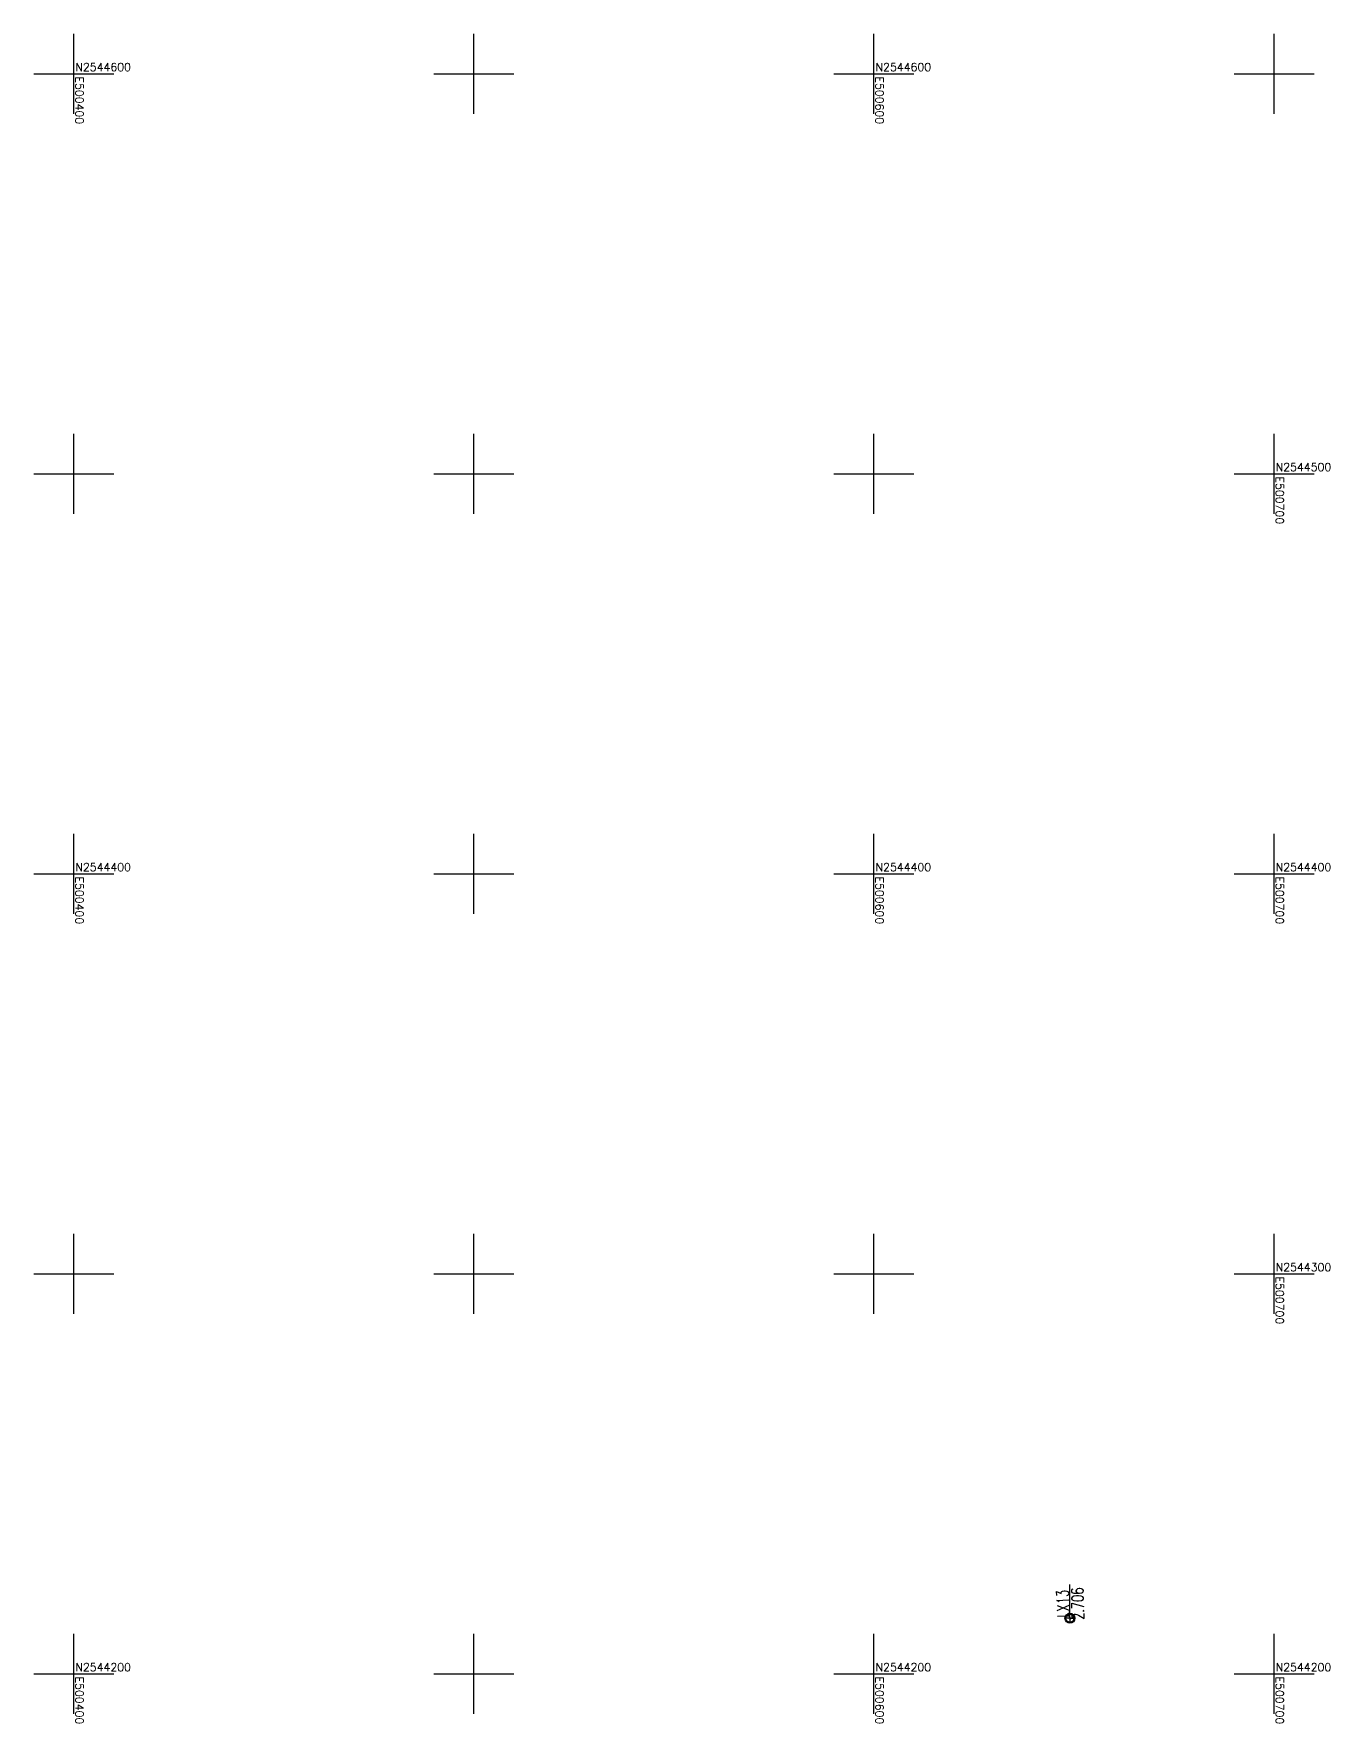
# Model space of a CAD drawing. Header units: inches. Extents: x 499362 to 502582, y 2541888 to 2545349.
# Drawn here: x 500390 to 500714, y 2544187.7 to 2544610 of the extents above; entities that cross this region are included whole.
import ezdxf
from ezdxf.enums import TextEntityAlignment as Align

# ---------------------------------------------------------------- set-up
doc = ezdxf.new("R2010")
doc.units = ezdxf.units.IN
doc.layers.add('坐标网', color=2, linetype='Continuous')
doc.layers.add('控制导线点', color=7, linetype='Continuous')
doc.styles.add('GTF_XW', font='simplex1.shx', dxfattribs={"width": 0.7, "bigfont": 'hztxt.shx'})
doc.styles.get("Standard").update_dxf_attribs({"font": 'simplex1.shx', "width": 0.7, "bigfont": 'hztxt.shx'})

# ---------------------------------------------------------------- blocks, each defined once
blk = doc.blocks.new('控制导线点')
at = {"layer": '控制导线点'}
for p, q in [((500961.792, 2543567.946, 3.298), (500960.192, 2543567.946)), ((500962.192, 2543568.346, 3.298), (500962.192, 2543569.946)), ((500962.192, 2543567.546, 3.298), (500962.192, 2543565.946)), ((500962.592, 2543567.946, 3.298), (500964.192, 2543567.946))]:
    blk.add_line(p, q, dxfattribs=at)
for centre, radius in [((500962.192, 2543567.946), 2.5), ((500962.192, 2543567.946), 2), ((500962.192, 2543567.946, 3.298), 0.4)]:
    blk.add_circle(centre, radius, dxfattribs=at)

msp = doc.modelspace()

# ---------------------------------------------------------------- linework, layer by layer
at = {"layer": '坐标网'}
for p, q in [((500400, 2544590), (500400, 2544610)), ((500500, 2544590), (500500, 2544610)), ((500600, 2544590), (500600, 2544610)), ((500700, 2544590), (500700, 2544610)), ((500390, 2544600), (500410, 2544600)), ((500490, 2544600), (500510, 2544600)), ((500590, 2544600), (500610, 2544600)), ((500690, 2544600), (500710, 2544600)), ((500400, 2544490), (500400, 2544510)), ((500500, 2544490), (500500, 2544510)), ((500600, 2544490), (500600, 2544510)), ((500700, 2544490), (500700, 2544510)), ((500390, 2544500), (500410, 2544500)), ((500490, 2544500), (500510, 2544500)), ((500590, 2544500), (500610, 2544500)), ((500690, 2544500), (500710, 2544500)), ((500400, 2544390), (500400, 2544410)), ((500500, 2544390), (500500, 2544410)), ((500600, 2544390), (500600, 2544410)), ((500700, 2544390), (500700, 2544410)), ((500390, 2544400), (500410, 2544400)), ((500490, 2544400), (500510, 2544400)), ((500590, 2544400), (500610, 2544400)), ((500690, 2544400), (500710, 2544400)), ((500400, 2544290), (500400, 2544310)), ((500500, 2544290), (500500, 2544310)), ((500600, 2544290), (500600, 2544310)), ((500700, 2544290), (500700, 2544310)), ((500390, 2544300), (500410, 2544300)), ((500490, 2544300), (500510, 2544300)), ((500590, 2544300), (500610, 2544300)), ((500690, 2544300), (500710, 2544300)), ((500400, 2544190), (500400, 2544210)), ((500500, 2544190), (500500, 2544210)), ((500600, 2544190), (500600, 2544210)), ((500700, 2544190), (500700, 2544210)), ((500390, 2544200), (500410, 2544200)), ((500490, 2544200), (500510, 2544200)), ((500590, 2544200), (500610, 2544200)), ((500690, 2544200), (500710, 2544200))]:
    msp.add_line(p, q, dxfattribs=at)
at = {"layer": '控制导线点'}
msp.add_line((500648.99, 2544215.17, 1.06), (500648.99, 2544222.38, 1.06), dxfattribs=at)

# ---------------------------------------------------------------- block references
at = {"layer": '控制导线点', "xscale": 0.5, "yscale": 0.5, "zscale": 0.5}
msp.add_blockref('控制导线点', (250167.89, 1272429.95, 1.06), dxfattribs=at)

# ---------------------------------------------------------------- texts
at = {"layer": '坐标网', "style": 'GTF_XW'}
for s, p in [('N2544600', (500400.4, 2544600.67)), ('N2544600', (500600.4, 2544600.67)), ('N2544500', (500700.4, 2544500.67)), ('N2544400', (500400.4, 2544400.67)), ('N2544400', (500600.4, 2544400.67)), ('N2544400', (500700.4, 2544400.67)), ('N2544300', (500700.4, 2544300.67)), ('N2544200', (500400.4, 2544200.67)), ('N2544200', (500600.4, 2544200.67)), ('N2544200', (500700.4, 2544200.67))]:
    msp.add_text(s, height=2, dxfattribs=at).set_placement(p)
for s, p in [('E500400', (500400.4, 2544599.33)), ('E500600', (500600.4, 2544599.33)), ('E500700', (500700.4, 2544499.33)), ('E500400', (500400.4, 2544399.33)), ('E500600', (500600.4, 2544399.33)), ('E500700', (500700.4, 2544399.33)), ('E500700', (500700.4, 2544299.33)), ('E500400', (500400.4, 2544199.33)), ('E500600', (500600.4, 2544199.33)), ('E500700', (500700.4, 2544199.33))]:
    msp.add_text(s, height=2, rotation=270, dxfattribs=at).set_placement(p)
at = {"layer": '控制导线点', "ltscale": 1000, "width": 0.7}
for s, p in [('LX13', (500647.14, 2544221.04, -6.29)), ('2.706', (500650.8, 2544221.59, -1.19))]:
    msp.add_text(s, height=3, rotation=91.9824, dxfattribs=at).set_placement(p, align=Align.MIDDLE_RIGHT)

doc.saveas('drawing.dxf')
